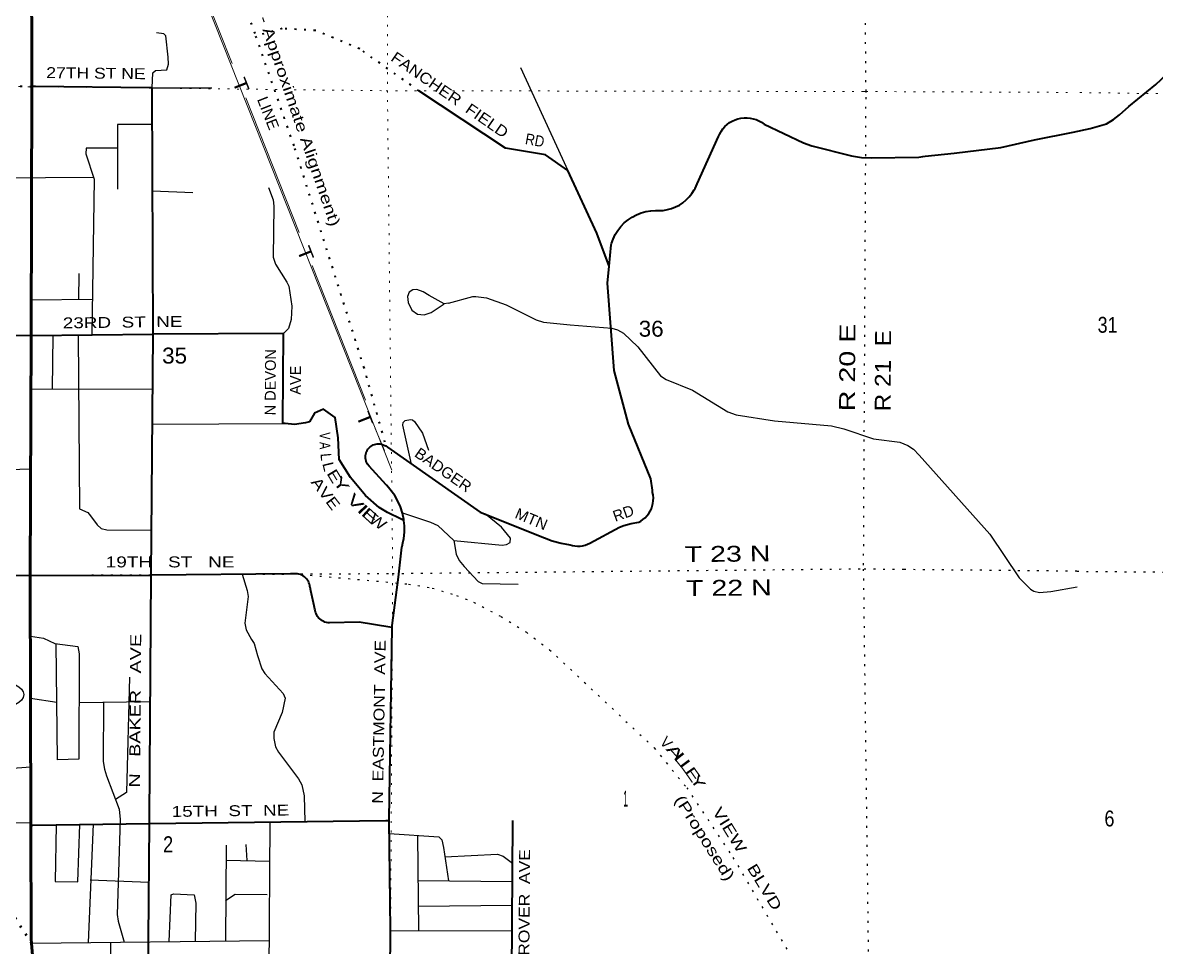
# Model space of a CAD drawing. Header units: feet. Extents: x -8 to 250644, y -192250 to 1368.
# Drawn here: x 175028 to 187545, y -27164 to -16957 of the extents above; entities that cross this region are included whole.
import ezdxf
from ezdxf.enums import TextEntityAlignment as Align

# ---------------------------------------------------------------- set-up
doc = ezdxf.new("R2010")
doc.units = ezdxf.units.FT
doc.header["$LTSCALE"] = 70
doc.linetypes.add('DOTTED', pattern=[1.5, 0.3, -1.2])
for name, color, linetype, lineweight in [('17', 7, 'Continuous', 25), ('23', 7, 'Continuous', 70), ('26', 7, 'Continuous', 40), ('29', 7, 'Continuous', 25), ('39', 7, 'Continuous', 13), ('46', 7, 'Continuous', 13), ('51', 7, 'DOTTED', 70), ('53', 7, 'DOTTED', 40), ('6', 7, 'DOTTED', 25), ('7', 7, 'DOTTED', 13)]:
    doc.layers.add(name, color=color, linetype=linetype, lineweight=lineweight)
doc.layers.add('27', color=7, linetype='Continuous')
doc.layers.add('30', color=7, linetype='Continuous')

msp = doc.modelspace()

# ---------------------------------------------------------------- linework, layer by layer
at = {"layer": '17'}
msp.add_ellipse((174730.86, -24373.23), major_axis=(-309.24, 1), ratio=0.500121, dxfattribs=at)
at = {"layer": '23'}
msp.add_line((175120.79, -20411.64), (175130.28, -17660.48), dxfattribs=at)
for points in [[(175130.28, -17660.48), (175130.37, -17634.7), (175118.83, -13162.26), (175118.72, -13116.11), (175118.34, -13112.26), (175097.51, -12900.71), (175041.99, -12617.59), (174964.87, -12366.82), (174957.18, -12341.82), (174951.67, -12316.82), (174558.17, -11112.05), (174550, -11087.05)], [(175111.67, -23057.65), (175120.79, -20413.42), (175120.79, -20411.64)], [(175118.09, -25813.8), (175111.62, -23071.96), (175111.67, -23057.65)], [(175124.87, -27118.93), (175121.06, -27072.07), (175118.09, -25813.8)], [(175339.1, -28363.88), (175331.59, -28338.88), (175253.74, -28059.41), (175161.53, -27569.21), (175124.87, -27118.93)]]:
    msp.add_lwpolyline(points, dxfattribs=at)
at = {"layer": '26'}
for p, q in [((176445.66, -23055.79), (176469.24, -20395.4)), ((176445.46, -23077.92), (176445.66, -23055.79))]:
    msp.add_line(p, q, dxfattribs=at)
for points in [[(186627.81, -18163.73), (186815.47, -18125.36), (186994.21, -18072.14), (187070.77, -18023.96), (187139.29, -17973.77), (187242.09, -17883.38), (187538.36, -17638.37), (187719.78, -17471.64)], [(176468.68, -20393.92), (176458.95, -17700.23), (176458.86, -17675.32), (176426.01, -17674.95), (175171.36, -17660.94), (175130.28, -17660.48)], [(181503.04, -19643.75), (181366.96, -19279.72), (181049.06, -18588.53), (180800.07, -18414.14), (180360.08, -18340.76), (179403.16, -17708.48)], [(182070.72, -19030.54), (182099.99, -19028.32), (182146.7, -19020.76), (182192.36, -19008.35), (182236.48, -18991.24), (182278.56, -18969.61), (182318.16, -18943.71), (182354.83, -18913.8), (182388.18, -18880.23), (182417.83, -18843.35), (182443.46, -18803.58), (182452.16, -18786.35), (182464.84, -18761.26), (182476.03, -18736.35), (182710.34, -18214.55), (182721.59, -18189.5), (182735.39, -18164.55), (182739.97, -18156.42), (182759.57, -18128.85), (182781.95, -18103.49), (182806.85, -18080.6), (182834.01, -18060.44), (182863.12, -18043.23), (182893.88, -18029.15), (182925.94, -18018.37), (182958.95, -18011), (182992.55, -18007.12), (183026.37, -18006.77), (183060.04, -18009.96), (183093.19, -18016.66), (183125.46, -18026.78), (183156.5, -18040.22), (183185.96, -18056.83), (183213.53, -18076.43), (183649.8, -18283.78), (183742.83, -18315.99), (184178.1, -18427.91), (184289.46, -18444.48), (184395.85, -18448.15), (184924.14, -18440.81), (184967.16, -18433.54), (184992.16, -18430.8), (185311.32, -18395.77), (185828.57, -18334.09), (186201, -18250.08), (186627.81, -18163.73)], [(181503.04, -19643.75), (181524.65, -19407.75), (181528.14, -19395.88), (181546.79, -19344.78), (181570.67, -19295.91), (181599.54, -19249.8), (181633.06, -19206.96), (181670.88, -19167.86), (181712.58, -19132.92), (181757.71, -19102.54), (181805.76, -19077.04), (181856.21, -19056.7), (181908.51, -19041.75), (181962.09, -19032.35), (182016.36, -19028.6), (182070.72, -19030.54)], [(179036.84, -21629.1), (179054.76, -21643.63), (180080.69, -22358.72), (180791.19, -22642.02), (180876.13, -22675.55), (180972.63, -22702.88), (181071.47, -22719.97), (181097.8, -22727.66), (181125.74, -22732.78), (181154.07, -22734.95), (181182.46, -22734.15), (181210.62, -22730.39), (181238.22, -22723.7), (181264.98, -22714.17), (181290.6, -22701.89), (181619.05, -22523.85), (181665.58, -22506.99), (181746.78, -22485.01), (181829.84, -22471.63), (181851.6, -22459.61), (181876.88, -22442.33), (181900.21, -22422.5), (181921.34, -22400.35), (181940.04, -22376.1), (181956.11, -22350.04), (181969.36, -22322.43), (181979.66, -22293.6), (181986.88, -22263.84), (181990.96, -22233.5), (181991.84, -22202.89), (181989.52, -22172.36), (181988.59, -22167.25), (181984.01, -22142.22), (181980.76, -22117.25), (181964.66, -21993.51), (181716.19, -21388.08), (181558.37, -20797.91), (181485.93, -19830.67), (181503.04, -19643.75)], [(173830.37, -20745.22), (173837.05, -20394.61), (173837.32, -20389.61), (175120.79, -20411.64)], [(175120.79, -20411.64), (175123.5, -20411.69), (176468.68, -20393.92)], [(179237.69, -22453.76), (179208.42, -22439.01), (179057.3, -22362.82), (178963.57, -22309.69), (178814.54, -22175.83), (178648.17, -21975.69), (178523.9, -21780.02), (178510.48, -21539.52), (178476.8, -21316.83), (178349.39, -21223.27), (178248.59, -21266.2), (178193.37, -21361.72), (178151.08, -21375.27), (178028.47, -21393.92), (177927.18, -21383.15), (177902.19, -21380.49), (177902.33, -21357.5), (177908.21, -20387.1), (176468.68, -20393.92)], [(175111.67, -23057.65), (173831.61, -23066.67), (173830.37, -20745.22)], [(179237.69, -22453.76), (179236.26, -22439.73), (179221.74, -22370.41), (179200.06, -22302.98), (179171.45, -22238.19), (179136.22, -22176.75), (179094.77, -22119.33), (179086.04, -22109.21), (179043.77, -22060.22), (179042.86, -22059.21), (178855.47, -21851.59), (178834.85, -21828.74), (178822.12, -21801.59), (178819.74, -21795.32), (178815.85, -21780.67), (178813.53, -21765.7), (178812.77, -21750.56), (178813.61, -21735.43), (178816.02, -21720.46), (178819.99, -21705.83), (178825.46, -21691.7), (178832.38, -21678.21), (178840.67, -21665.53), (178850.24, -21653.77), (178860.99, -21643.09), (178872.79, -21633.58), (178885.52, -21625.36), (178899.05, -21618.52), (178913.21, -21613.13), (178927.86, -21609.24), (178942.84, -21606.92), (178957.98, -21606.16), (178973.11, -21607), (178988.07, -21609.41), (179002.7, -21613.38), (179016.83, -21618.85), (179036.84, -21629.1)], [(179109.06, -23632.69), (179109.43, -23611.07), (179179.42, -23079.21), (179215.93, -22747.7), (179217.05, -22737.51), (179225.63, -22697.7), (179235.61, -22651.43), (179243.23, -22581.02), (179243.45, -22510.19), (179237.69, -22453.76)], [(176445.66, -23055.79), (176446.87, -23055.78), (176447.06, -23029.61)], [(175111.67, -23057.65), (175112.32, -23057.65), (176445.66, -23055.79)], [(176427, -25797.33), (176427.5, -25736.17), (176446.87, -23055.78)], [(179109.06, -23632.69), (179083.83, -23628.76), (178741.95, -23575.52), (178416.08, -23581.71), (178400.04, -23582.01), (178366.08, -23573.24), (178353.24, -23568.09), (178337.37, -23559.72), (178322.46, -23549.73), (178308.68, -23538.24), (178296.17, -23525.36), (178285.08, -23511.26), (178275.52, -23496.07), (178267.61, -23479.96), (178261.42, -23463.11), (178257.02, -23445.71), (178256.58, -23442.63), (178255.43, -23429.13), (178247.19, -23392.63), (178210.44, -23229.73), (178200.78, -23186.87), (178200.34, -23179.73), (178199.18, -23171), (178195.2, -23154.54), (178189.52, -23138.58), (178182.21, -23123.3), (178173.34, -23108.87), (178163.01, -23095.45), (178151.33, -23083.18), (178138.44, -23072.19), (178124.47, -23062.62), (178109.57, -23054.56), (178093.91, -23048.1), (178077.66, -23043.31), (178061, -23040.25), (178044.12, -23038.94), (178036.41, -23039.15), (178026.6, -23040.06), (177986.41, -23040.46), (176449.66, -23055.78), (176446.87, -23055.78)], [(179073.21, -25764.03), (179072.95, -25744.31), (179109.06, -23632.69)], [(176427, -25797.33), (179037.73, -25764.47), (179073.21, -25764.03)], [(179085.14, -27465.56), (179089.23, -26969.56), (179073.21, -25764.03)], [(179085.14, -27465.56), (179087.74, -27464.44), (180429.32, -27466.49), (180440.9, -25765.23)], [(175118.09, -25813.8), (175140.04, -25813.53), (176427, -25797.33)], [(176423.48, -28615.58), (176416.56, -27070.32), (176427, -25797.33)]]:
    msp.add_lwpolyline(points, dxfattribs=at)
at = {"layer": '29'}
for p, q in [((180526.06, -17451.4), (181049.06, -18588.53)), ((176458.86, -17675.32), (177116.89, -17677.06)), ((174480.75, -18671.86), (175809.45, -18663.74)), ((176462.97, -18813.35), (176906.52, -18830.78)), ((175646.41, -20014.58), (175652.64, -19724.22)), ((175796.2, -20013.22), (175122.14, -20019.35)), ((175359.76, -20408.57), (175352.45, -21001.99)), ((175640.89, -20404.86), (175657.15, -22324.6)), ((175118.76, -21002.41), (176463.88, -21000.02)), ((176460.44, -21388.55), (177927.18, -21383.15)), ((175114.78, -24412.2), (175404.19, -24457.46)), ((175650.44, -24459.97), (176436.79, -24450.4)), ((174331.36, -25799.31), (175118.02, -25783.9)), ((177758.87, -25780.57), (177742.18, -28045.81)), ((175808.09, -25805.12), (175750.75, -27111.32)), ((177491.91, -26029.49), (177501.64, -26205.95)), ((179387.25, -25929.39), (179398.38, -26977.23)), ((177273.46, -26036.16), (177266.34, -27092.86)), ((177272.35, -26201.32), (177755.7, -26211.09)), ((176421.66, -26448.36), (175774.66, -26423.32)), ((179392.55, -26427.72), (180436.32, -26437.52)), ((180434.51, -26703.54), (179395.57, -26712.09)), ((179089.32, -26976.18), (180432.63, -26980.75)), ((175124.88, -27118.93), (177749.25, -27086.98))]:
    msp.add_line(p, q, dxfattribs=at)
for points in [[(176458.86, -17675.32), (176466.99, -17508.63), (176495.04, -17485.23), (176621.28, -17475.88), (176639.99, -17415.05), (176635.21, -17338.38), (176610.19, -17102.09), (176588.55, -17078.19), (176507.53, -17069.26)], [(176460.32, -18079.31), (176075.13, -18081.02), (176076.05, -18794.77)], [(176075.47, -18341.38), (175727.55, -18341.88), (175724.34, -18406.08), (175816.03, -18683.66), (175790.39, -20402.88)], [(177741.87, -18776.5), (177794.85, -18912.24), (177802.59, -18982.27), (177794.85, -19543.86), (177818.62, -19621.66), (177945.41, -19820.61), (177967.85, -19866.69), (177998.84, -20084.61), (177991.22, -20231.63), (177961.84, -20331.68), (177908.21, -20387.1)], [(179731.16, -20052.74), (179680.62, -20060.13), (179515.09, -19969.92), (179451.17, -19928.69), (179381.04, -19900.61), (179335.85, -19905.93), (179296.88, -19933.37), (179278.18, -19980.15), (179285.49, -20046.89), (179324.93, -20129.87), (179387.33, -20173.97), (179460.52, -20181.34), (179537.47, -20156.1), (179680.62, -20060.13)], [(179731.16, -20052.74), (179998.21, -19980.15), (180030.46, -19979.68), (180147.83, -19994.19), (180366.4, -20069.82), (180699.55, -20237.48), (180777.82, -20263.31), (181074.9, -20291.77), (181534.14, -20328.72), (181594.92, -20347.43), (181660.38, -20384.86), (181819.72, -20533.32), (182069.5, -20855.06), (182133.02, -20896.41), (182425.19, -21013.16), (182813.1, -21251.03), (182906.43, -21285.5), (183327.6, -21351.03), (183957.84, -21407.52), (184094.02, -21439.9), (184420.77, -21552.25), (184711.93, -21588.81), (184800.03, -21622.37), (184865.49, -21664.48), (184926.25, -21732.56), (185705.02, -22603.26), (186029.85, -23086.51), (186155.72, -23211.29), (186193.36, -23231.83), (186254.14, -23245.87), (186378.55, -23234.64), (186669.26, -23185.83)], [(179321.93, -21829.85), (179224.27, -21400.99), (179229.09, -21372.04), (179252.47, -21348.64), (179309.66, -21335.79), (179331.96, -21339.28), (179355.33, -21358), (179441.89, -21488.56), (179508.37, -21674.22)], [(175115.71, -21885.85), (174531.18, -21905.24), (174518.46, -21926.45), (174520.25, -21993.59), (174540.55, -22813.37), (174624.89, -22824.37), (174668.08, -22857.52), (174688.01, -22901.8), (174692.82, -22965.9), (174702.81, -23062.32)], [(175657.15, -22324.6), (175745.78, -22363.94), (175778.4, -22401.32), (175849.79, -22498.69), (175895.4, -22541.73), (175958.74, -22553.5), (176450.07, -22558.63)], [(179220.28, -22365.85), (179530.39, -22471.92), (179612.49, -22508.96), (179789.51, -22671.27), (180323.18, -22724.18), (180369.51, -22718.34), (180412.01, -22696.11), (180414.74, -22647.62), (180314.98, -22526.53), (180136.54, -22380.99)], [(179789.51, -22671.27), (179813.5, -22825.36), (179846.27, -22892.61), (179901.38, -22958.62), (180056.67, -23126.55), (180102.21, -23146.65), (180499.29, -23155.85)], [(177453.39, -23045.77), (177508.5, -23224.8), (177517.76, -23292.4), (177480.45, -23585.06), (177494.29, -23659.59), (177553.76, -23765.13), (177583.31, -23809.63), (177620.14, -23942.77), (177667.47, -24090.36), (177702.81, -24140.25), (177906.05, -24360.33), (177924.63, -24413.19), (177892.68, -24573.02), (177800.73, -24789.82), (177802, -24856.82), (177819.44, -24948.9), (177852.05, -25010.59), (178072.26, -25304.65), (178109.32, -25369.98), (178134.75, -25492.35), (178142.6, -25775.74)], [(175113.17, -23728.65), (175258.01, -23750.98), (175385.05, -23809.58), (175638.1, -23844.6), (175651.11, -23922.63), (175649.66, -25087.53), (175411.14, -25092.44), (175397.12, -23811.25)], [(176207.71, -24182.51), (176175.52, -25454.05), (176052.73, -25530.8)], [(175922.35, -24456.66), (175916.62, -25112.35), (175930.52, -25196.89), (175954.69, -25270.28), (176093.64, -25639.51), (176103.09, -25753.68), (176070.78, -26801.68), (176081.05, -26874.72), (176147.19, -27106.49)], [(175116.58, -25173.54), (174262.16, -25236.75), (174244.96, -25269.4), (174261.18, -25318.97), (174331.57, -25496.55), (174401.96, -25513.74), (174552.6, -25535.97), (174603.35, -25585.47), (174609.58, -25793.86)], [(175397, -25810.3), (175387.88, -26436.05), (175638.53, -26439.01), (175660.07, -25806.98)], [(179075.12, -25908.1), (179622.03, -25945.41), (179654.62, -25978.23), (179675.63, -26063.05), (179727.96, -26430.87)], [(179690, -26164.04), (180269.96, -26134.01), (180332.58, -26156.02), (180437.72, -26232.98)], [(176647.14, -27100.4), (176668.85, -26584.86), (176694.78, -26574.52), (176923.48, -26585.77), (176940.67, -26677.79), (176932.41, -27096.93)], [(177269.34, -26647.16), (177374.48, -26578.28), (177727.36, -26579.99)], [(175997.7, -27108.31), (175995.93, -27761.95), (176419.64, -27758.9)]]:
    msp.add_lwpolyline(points, dxfattribs=at)
at = {"layer": '29', "linetype": 'DOTTED'}
msp.add_lwpolyline([(178098.43, -23046.39), (179289.09, -23153.18), (179550.94, -23197.96), (179817.25, -23278.57), (180007.48, -23354.7), (180309.61, -23511.44), (180589.36, -23686.09), (180846.72, -23878.66), (182001.51, -24962.4), (182359.59, -25401.27), (182869.85, -26171.54), (184189.52, -28413.06)], dxfattribs=at)
at = {"layer": '39'}
msp.add_spline([(175153.4, -28412.09), (175133.93, -28259.62), (175099.42, -28063.23), (175071.73, -27902.89), (175045.43, -27714.36), (175024.88, -27604.18), (175001.76, -27467.88), (174972.77, -27339.76), (174926.01, -27226.14), (174873.48, -27124.71), (174833.99, -27057.44)], degree=3, dxfattribs=at)
at = {"layer": '46'}
for p, q in [((176752.5, -15920.42), (177342.05, -17407.84)), ((177491.22, -17786.81), (178080.76, -19274.23)), ((178224.59, -19637.2), (178814.14, -21124.62)), ((178920.72, -21437.84), (179022.85, -21680.92))]:
    msp.add_line(p, q, dxfattribs=at)
msp.add_lwpolyline([(173872.81, 681.95), (175198.09, -4390.01), (174956.85, -7963.84), (175133.57, -11518.15), (175159.99, -11891.64), (175698.7, -14275.1), (175952.61, -14435.12), (176212.75, -14820.31), (176462.28, -15185.67), (176617.19, -15622.03), (179104.48, -21897.43)], dxfattribs=at)
at = {"layer": '51'}
msp.add_lwpolyline([(171789.57, -16796.13), (172094.61, -17720.86), (172439.96, -18743.43), (172496.58, -18948.98), (172545.77, -19282.91), (172599.39, -19758.58), (172679.52, -20384.1), (172853.66, -21031.33), (173556.2, -23431.74), (173969.66, -24850.26), (174200.83, -25694.51), (175124.87, -27118.93)], dxfattribs=at)
at = {"layer": '53'}
msp.add_line((173845.5, -17647.79), (175146.36, -17660.66), dxfattribs=at)
for points in [[(174550, -11087.05), (175066.04, -11086.47), (175161.15, -11093.18), (175208.15, -11106.61), (175348.03, -11158.12), (175425.23, -11205.13), (175495.73, -11274.55), (175621.06, -11435.77), (175655.74, -11498.46), (175688.2, -11601.47), (177600.09, -17104.71)], [(179403.16, -17708.48), (178749.48, -17246.32), (178260.88, -17042.62), (177894.44, -17022.25), (177600.09, -17104.71)], [(177600.09, -17104.71), (178030.78, -18344.44), (178791.14, -20755.06), (179036.84, -21629.1)]]:
    msp.add_lwpolyline(points, dxfattribs=at)
at = {"layer": '6'}
msp.add_line((186668.3, -23012.21), (184759.02, -22993.78), dxfattribs=at)
for points in [[(184340, -17716.92), (184295.77, -12462.14), (184196.15, -7193.46), (184126.3, -1977.5), (184080.55, 749.89)], [(184564.17, -40927.36), (184515, -39117.72), (184429.57, -33727.64), (184382.84, -28363.11), (184312.86, -22945.03), (184340.09, -17728.61), (184339.96, -17712.95)], [(186668.3, -23012.21), (189499.18, -23039.43), (194799.55, -22989.67), (200105.58, -22969.9), (205407.6, -22970.47), (210726.5, -22959.19), (216044.6, -22940.9), (217781.88, -22891.95)], [(184759.02, -22993.78), (184275.05, -22988.93), (179066.89, -23041.05), (173788.19, -23066.78), (173504.35, -23077.33)]]:
    msp.add_lwpolyline(points, dxfattribs=at)
at = {"layer": '7'}
for p, q in [((179113.79, -23039.99), (179092.17, -26738.13)), ((179090.93, -26951.05), (179082.4, -28409.27))]:
    msp.add_line(p, q, dxfattribs=at)
for points in [[(178836.61, 707.77), (178971.05, -7017.97), (179059.05, -12359.17), (179055.7, -17706.34), (179113.79, -23039.99)], [(217729, -17621.04), (216036, -17664.05), (210728.78, -17683.44), (205395.99, -17722.08), (200162, -17726.05), (194906, -17692.05), (189661.51, -17770.81), (186624.2, -17726.79)], [(173930.59, -17650.21), (179040.61, -17707.87), (184308.39, -17716.78), (184340, -17716.92), (186624.2, -17726.79)]]:
    msp.add_lwpolyline(points, dxfattribs=at)

# ---------------------------------------------------------------- texts
at = {"layer": '27'}
for s, height, rotation, width, p in [('(Proposed - Approximate Alignment)', 120, 289.002, 1.35, (177285.42, -15904.46)), ('FANCHER  FIELD', 120.7, 325.313, 1.15, (179082.17, -17368.38)), ('27TH ST NE', 120.7, 359.314, 1.2, (175287.74, -17567.93)), ('RD', 120.7, 349.769, 0.9, (180569.94, -18295.11)), ('23RD  ST  NE', 120, 0.757, 1.3, (175471.96, -20331.53)), ('BADGER', 120.7, 325.08, 1.05, (179344.19, -21737.44)), ('AVE', 120, 307.284, 1.25, (178204.08, -22031.59)), ('MTN', 120.7, 337.218, 1.05, (180452.68, -22420.51)), ('N   BAKER   AVE', 120.7, 89.543, 1.35, (176323.65, -25399.78)), ('N  EASTMONT  AVE', 120, 89.02, 1.2, (179005.77, -25578.99)), ('15TH  ST  NE', 120, 0.721, 1.3, (176674.16, -25724.21)), ('N  GROVER  AVE', 120, 89.61, 1.2, (180619.73, -27652.84))]:
    msp.add_text(s, height=height, rotation=rotation, dxfattribs=dict(at, width=width)).set_placement(p)
for s, height, rotation, p in [('N DEVON', 120, 89.653, (177820.3, -21291.68)), ('AVE', 120, 89.653, (178098.93, -21064)), ('RD', 120.7, 19.417, (181570.72, -22467.26))]:
    msp.add_text(s, height=height, rotation=rotation, dxfattribs=at).set_placement(p)
for s, rotation, width, p in [('V', 270.366, 0.75, (178306.04, -21518.36)), ('A', 270.444, 0.75, (178306.78, -21626.24)), ('L', 275.392, 0.9, (178319.29, -21755.5)), ('L', 283.494, 1.1, (178347.34, -21871.03)), ('E', 301.004, 1.35, (178417.64, -21992.93)), ('Y', 308.466, 1.6, (178497.85, -22090.13)), ('V', 311.008, 1.7, (178656.38, -22287.33)), ('I', 314.124, 1.9, (178740.01, -22371.33)), ('E', 317.947, 1.7, (178824.1, -22445.1)), ('W', 322.245, 1.2, (178914.5, -22512.2))]:
    msp.add_text(s, height=120, rotation=rotation, dxfattribs=dict(at, width=width)).set_placement(p, align=Align.CENTER)
at = {"layer": '27', "width": 1.3}
msp.add_text('19TH   ST   NE', height=120.7, dxfattribs=at).set_placement((175944.8, -22969.64))
at = {"layer": '30'}
msp.add_text('V', height=120, rotation=313.483, dxfattribs=at).set_placement((182090.55, -24944.38), align=Align.CENTER)
for s, rotation, width, p in [('A', 311.467, 1.75, (182186.49, -25049.3)), ('L', 308.461, 1.8, (182257.2, -25129.98)), ('L', 306.733, 1.75, (182317.38, -25205.9)), ('E', 305.118, 1.5, (182377.49, -25290.36)), ('Y', 305.118, 1.5, (182434.76, -25370.81))]:
    msp.add_text(s, height=120, rotation=rotation, dxfattribs=dict(at, width=width)).set_placement(p, align=Align.CENTER)
at = {"layer": '30', "width": 1.35}
for s, height, rotation, p in [('(Proposed)', 120.7, 302.291, (182219.76, -25532.62)), ('VIEW   BLVD', 120, 301.543, (182637.06, -25662.3))]:
    msp.add_text(s, height=height, rotation=rotation, dxfattribs=at).set_placement(p)
at = {"layer": '46', "width": 1.3}
for p in [(177367.87, -17674.91), (178080.29, -19533.49), (178734.43, -21361.37)]:
    msp.add_text('T', height=150, rotation=291.621, dxfattribs=at).set_placement(p, align=Align.CENTER)
at = {"layer": '46', "width": 1.05}
msp.add_text('LINE', height=120.7, rotation=291.562, dxfattribs=at).set_placement((177613.67, -17802.53))
at = {"layer": '6'}
for s, rotation, width, p in [('R 20 E', 89.698, 1.35, (184217.47, -21246.08)), ('R 21  E', 89.698, 1.15, (184611.16, -21248.06)), ('T 23 N', 0.573, 1.35, (182337.4, -22911.97)), ('T 22 N', 0.573, 1.35, (182352.15, -23286.66))]:
    msp.add_text(s, height=175, rotation=rotation, dxfattribs=dict(at, width=width)).set_placement(p)
at = {"layer": '7'}
for s, height, width, p in [('36', 176, 1.05, (181830.03, -20422.99)), ('31', 175, 0.85, (186896.46, -20379.44)), ('35', 176, 1.05, (176568.19, -20719.89)), ('1', 176, 0.4, (181658.82, -25609.39)), ('6', 175, 0.85, (186972, -25829.05)), ('2', 176, 0.85, (176578.53, -26113.99))]:
    msp.add_text(s, height=height, dxfattribs=dict(at, width=width)).set_placement(p)

doc.saveas('drawing.dxf')
